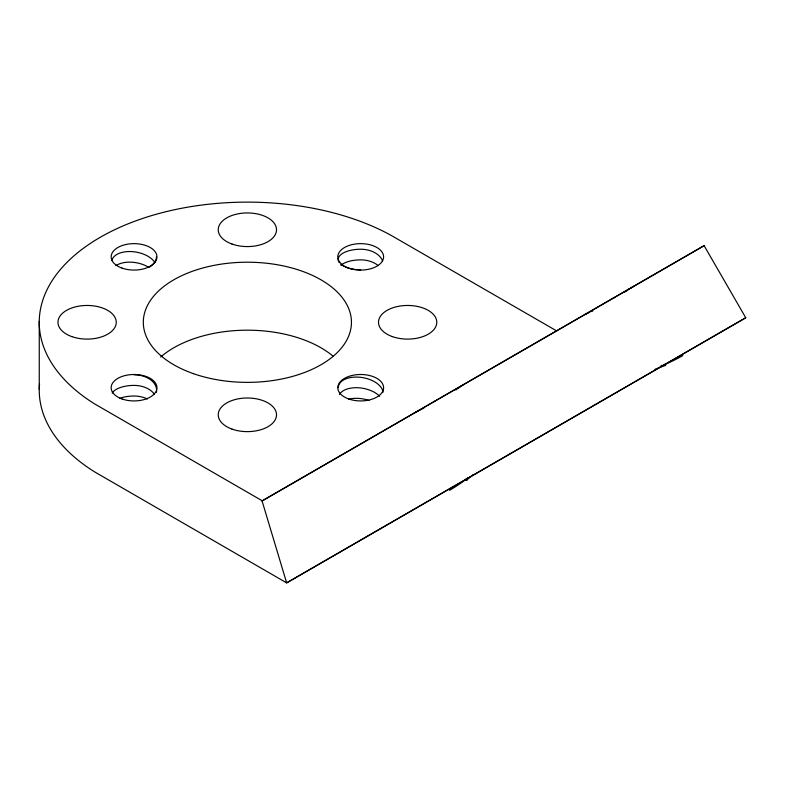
<?xml version="1.0" encoding="UTF-8"?>
<svg xmlns="http://www.w3.org/2000/svg" width="785" height="785" viewBox="0 0 785 785"><rect width="100%" height="100%" fill="white"/><g stroke="black" fill="none" stroke-linecap="round" stroke-linejoin="round"><path stroke-width="1.18" d="M704.116 245.666L262.072 500.938L286.653 582.882L745.75 317.758L704.116 245.666L262.072 500.938M433.958 401.675L434.507 401.361M613.262 298.133L614.007 297.701L613.32 298.094M475.592 473.777L476.142 473.463M654.896 370.226L655.642 369.794L654.955 370.186M745.75 317.758L286.653 582.882L94.563 471.844A208.143 120.164 0 0 1 39.535 383.953M556.702 330.936L391.018 235.323A208.143 120.164 0 0 0 101.343 236.668A208.143 120.164 0 0 0 94.563 403.873L262.278 500.82M39.25 321.359L39.25 389.34M160.709 356.998A104.071 60.082 0 0 1 332.85 355.988M455.879 390.037A22.637 0.549 -38.1 0 1 456.762 389.37M457.596 388.742A22.637 0.549 -38.1 0 1 462.885 384.974M466.918 480.263A22.637 0.549 -38.1 0 1 473.09 474.748M413.852 413.302A22.637 3.199 -31.4 0 1 423.9 408.082M467.938 477.535A22.637 3.199 -31.4 0 1 467.291 478.114M466.584 478.732A22.637 3.199 -31.4 0 1 449.56 490.301M584.894 314.53A22.637 0.549 -21.9 0 1 589.898 312.224M591.762 311.429A22.637 0.549 -21.9 0 1 592.783 310.997M657.555 368.243A22.637 0.549 -21.9 0 1 665.405 365.653M655.377 369.078A22.637 0.549 -21.9 0 1 656.486 368.646M624.379 292.295A22.637 3.199 -28.6 0 1 633.927 286.201M682.764 355.605A22.637 3.199 -28.6 0 1 663.345 364.878M661.755 365.368A22.637 3.199 -28.6 0 1 661.058 365.555M338.306 387.721A22.637 12.933 10.1 0 1 360.011 377.261A22.637 12.933 10.1 0 1 383.06 392.196M348.707 399.192A22.637 12.933 10.1 0 1 368.96 400.468M339.414 394.443A22.637 12.933 10.1 0 1 357.911 387.731A22.637 12.933 10.1 0 1 379.616 396.248M340.935 265.183A22.637 10.284 0 0 1 360.707 259.855A22.637 15.582 0 0 1 378.085 265.507M360.707 269.795A22.637 10.284 0 0 1 345.263 267.008M344.262 266.547A22.637 10.284 0 0 1 343.33 266.066M342.456 265.556A22.637 10.284 0 0 1 340.935 264.466M339.238 262.69A22.637 10.284 0 0 1 338.845 262.072M338.315 260.806A22.637 10.284 0 0 1 360.707 249.228A22.637 15.582 0 0 1 382.57 260.944M115.944 265.644A22.637 12.933 10.1 0 1 148.336 267.096M111.833 260.561A22.637 12.933 10.1 0 1 131.262 251.563A22.637 12.933 10.1 0 1 154.871 262.494M156.46 256.862A22.637 12.933 -10.1 0 1 149.386 267.194M119.683 398.378A22.637 10.284 0 0 1 134.058 396.013A22.637 15.582 0 0 1 147.315 399.006M112.196 393.118A22.637 10.284 0 0 1 134.058 385.396A22.637 15.582 0 0 1 154.478 394.355M156.588 391.352A22.637 15.582 0 0 1 156.45 392.323M134.058 374.788A22.637 15.582 0 0 1 156.627 390.371M193.453 373.67A104.071 60.082 0 0 0 351.425 323.557A104.071 60.082 0 0 0 197.27 269.628A104.071 60.082 0 0 0 193.453 373.67M348.638 268.087A22.893 13.217 0 0 0 383.59 257.274A22.893 13.217 0 0 0 349.884 245.205A22.893 13.217 0 0 0 348.638 268.087M121.989 268.087A22.893 13.217 0 0 0 156.941 257.274A22.893 13.217 0 0 0 123.235 245.205A22.893 13.217 0 0 0 121.989 268.087M121.989 398.947A22.893 13.217 0 0 0 156.941 388.124A22.893 13.217 0 0 0 123.235 376.064A22.893 13.217 0 0 0 121.989 398.947M348.638 398.947A22.893 13.217 0 0 0 383.59 388.124A22.893 13.217 0 0 0 349.884 376.064A22.893 13.217 0 0 0 348.638 398.947M232.026 244.056A29.143 16.819 0 0 0 276.506 230.28A29.143 16.819 0 0 0 233.616 214.933A29.143 16.819 0 0 0 232.026 244.056M71.759 336.579A29.143 16.819 0 0 0 116.239 322.812A29.143 16.819 0 0 0 73.348 307.455A29.143 16.819 0 0 0 71.759 336.579M232.026 429.11A29.143 16.819 0 0 0 276.506 415.343A29.143 16.819 0 0 0 233.616 399.987A29.143 16.819 0 0 0 232.026 429.11M392.294 336.579A29.143 16.819 0 0 0 436.774 322.812A29.143 16.819 0 0 0 393.874 307.455A29.143 16.819 0 0 0 392.294 336.579"/></g></svg>
